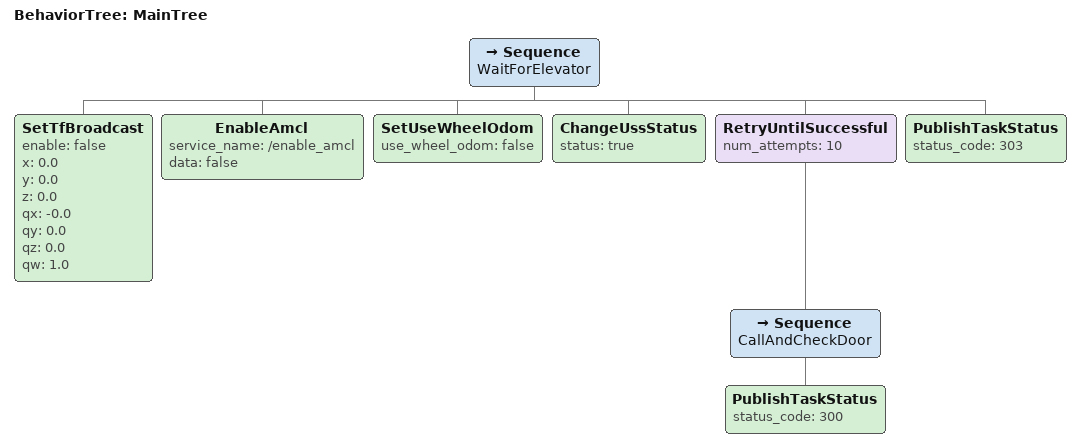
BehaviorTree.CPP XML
<root main_tree_to_execute="MainTree">
  <BehaviorTree ID="MainTree">
    <Sequence name="WaitForElevator">
      <!-- 使用默认参数 -->
      <!--StopPlayback service_name="stop_playback"/-->
      <!--DoorControl service_name="/door_control" executeid="1" success="{door_success}" stateid="{door_state}"/-->
      <SetTfBroadcast enable="false" x="0.0" y="0.0" z="0.0" qx="-0.0" qy="0.0" qz="0.0" qw="1.0"/>
      <EnableAmcl service_name="/enable_amcl" data="false"/>
      <!--SetPoseFromOdom server_name="set_pose_from_odom" use_custom_cov="false"/-->
      <SetUseWheelOdom use_wheel_odom="false"/>
      <ChangeUssStatus status="true"/>
      <RetryUntilSuccessful num_attempts="10">
        <Sequence name="CallAndCheckDoor">
        <PublishTaskStatus status_code="300"/>
        <!--DoorControl service_name="/door_control" doorid="2" executeid="3" success="{door_success}" stateid="{door_state}"/-->

        </Sequence>
      </RetryUntilSuccessful>
      <PublishTaskStatus status_code="303"/>
    </Sequence>
  </BehaviorTree>
</root>
